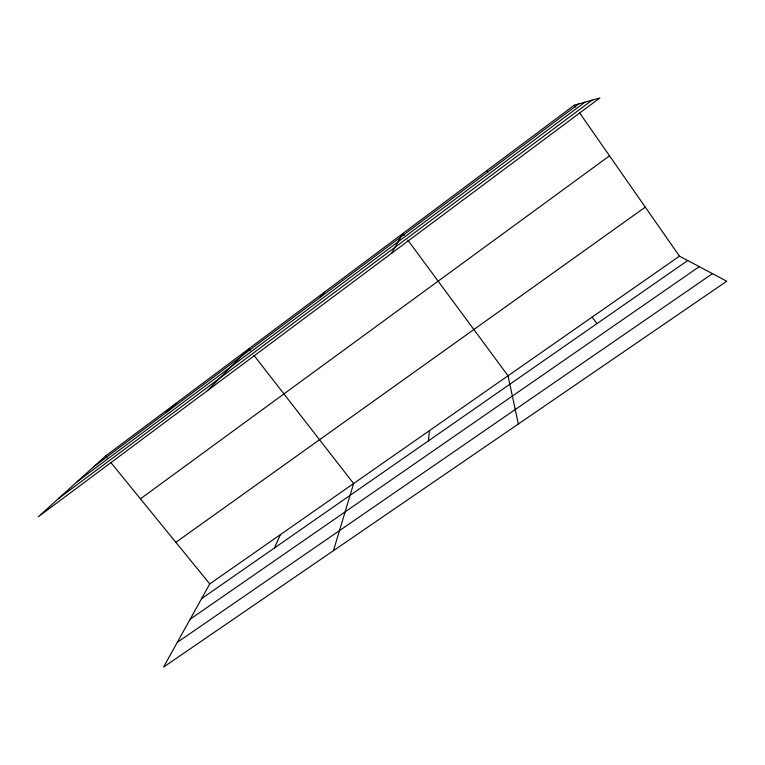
<?xml version="1.0" encoding="UTF-8"?>
<svg xmlns="http://www.w3.org/2000/svg" width="765" height="765" viewBox="0 0 765 765"><rect width="100%" height="100%" fill="white"/><g stroke="black" fill="none" stroke-linecap="round" stroke-linejoin="round"><path stroke-width="1.15" d="M428.457 440.85L429.423 430.638M333.454 550.676L353.612 483.547L253.961 355.352M274.472 547.95L280.43 534.611M679.463 256.16L209.753 583.924L163.586 667.061L726.75 281.224L679.463 256.16L579.669 112.99M391.575 253.301L402.906 233.449L404.322 235.362M319.713 297.681L324.456 292.173M207.229 390.791L248.845 348.773L250.308 350.657M166.234 412.478L175.931 403.356M105.56 456.026L38.25 516.824L599.884 97.939L574.247 105.207L105.56 456.026L107.043 457.853M93.665 466.774L578.694 103.944M77.074 481.759L584.948 102.166M58.312 498.704L592.11 100.139M140.435 498.837L609.523 155.821M175.864 542.318L645.287 207.143M201.568 598.66L687.697 260.53M190.169 619.191L699.267 266.66M177.308 642.351L712.473 273.66M486.884 170.595L487.994 171.79M110.753 462.404L209.753 583.924M592.091 317.131L596.987 323.624M407.841 240.134L508.027 375.787L518.345 424.011M574.247 105.207L575.605 107.148"/></g></svg>
